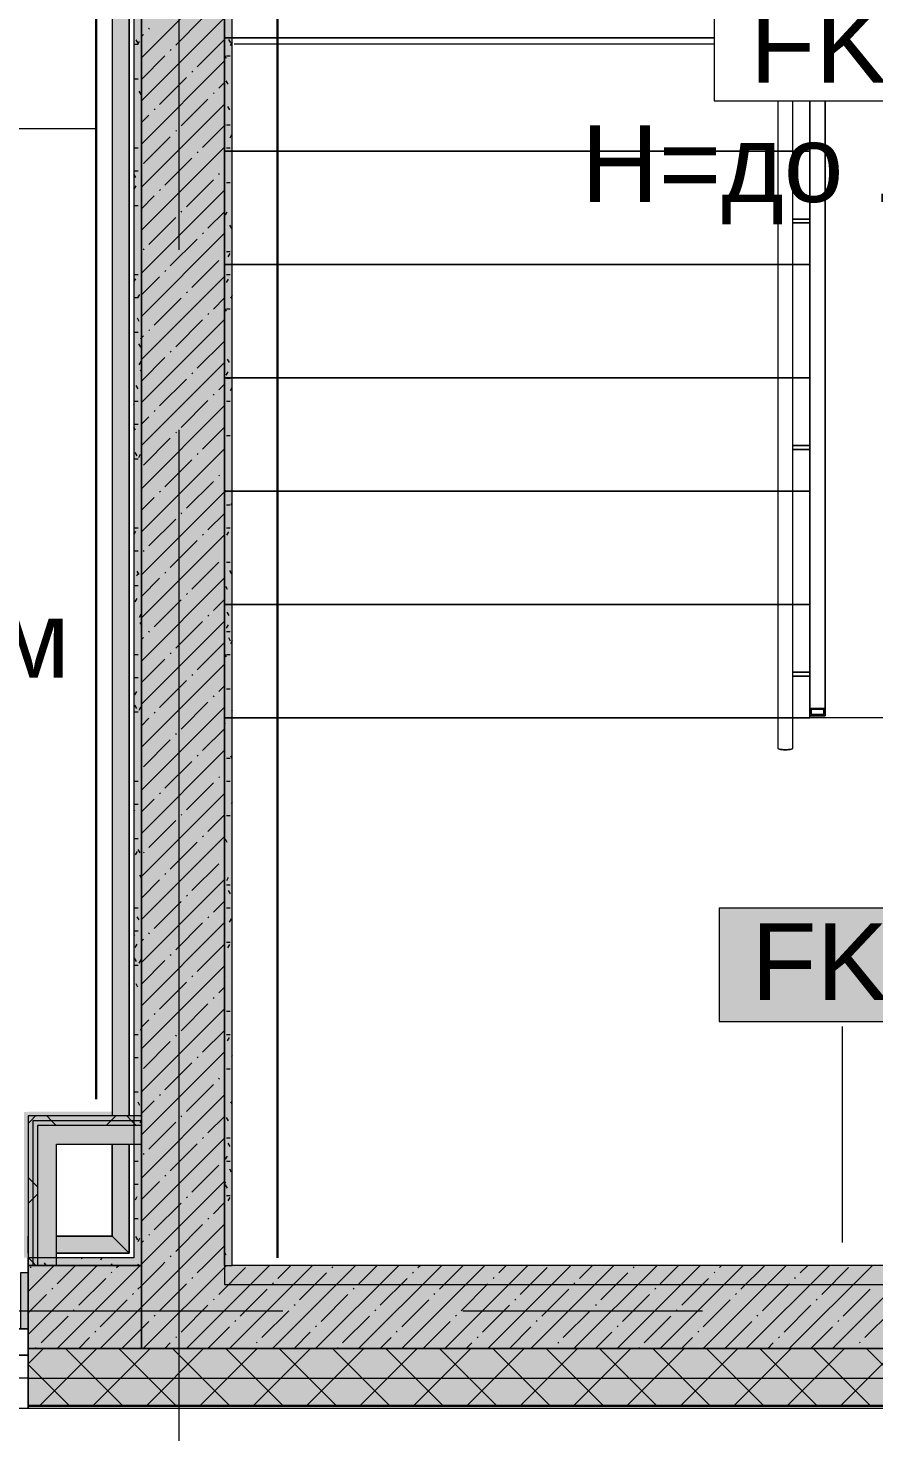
# Model space of a CAD drawing. Header units: millimetres. Extents: x -3817 to 677485, y -22715 to 103890.
# Drawn here: x 398843 to 401083, y 1598 to 5314 of the extents above; entities that cross this region are included whole.
import ezdxf

# ---------------------------------------------------------------- set-up
doc = ezdxf.new("R2010")
doc.units = ezdxf.units.MM
doc.layers.add('PDF _Геометрия', color=7, linetype='Continuous', true_color=0x1d1d1d)
doc.layers.add('PDF _Сплошная заливка', color=7, linetype='Continuous', true_color=0xffffff)
doc.layers.add('PDF _Текст', color=7, linetype='Continuous')
doc.styles.add('PDF GOST-Common', font='arial.ttf')

msp = doc.modelspace()

# ---------------------------------------------------------------- hatches: boundary and pattern name
at = {"layer": 'PDF _Сплошная заливка', "transparency": 33554559}
for points in [[(399268.2, 2039), (399362.9, 2039), (399362.9, 9819), (399142.9, 9819), (399142.9, 2039)], [(399142.9, 2422), (399142.9, 2434.5), (398842.9, 2434.5), (398842.9, 2422), (398855.4, 2422)], [(398867.9, 2409.5), (399142.9, 2409.5), (399142.9, 2422), (398855.4, 2422), (398855.4, 2409.5)], [(402762.9, 1819), (402762.9, 2039), (399142.9, 2039), (399142.9, 1819), (401518.8, 1819)]]:
    msp.add_hatch(color=256, dxfattribs=at).paths.add_polyline_path(points)
at = {"layer": 'PDF _Сплошная заливка', "true_color": 0xd7cdc4, "transparency": 33554559}
h = msp.add_hatch(color=254, dxfattribs=at)
h.paths.add_polyline_path([(399110.4, 2071.5), (399110.4, 2359.5), (399065.4, 2359.5), (399065.4, 2116.5)], flags=0)
h.paths.add_polyline_path([(399065.4, 2434.5), (399110.4, 2434.5), (399110.4, 9566.5), (399065.4, 9521.5), (399065.4, 3173.8)], flags=0)
at = {"layer": 'PDF _Сплошная заливка', "true_color": 0xe7e7e7, "transparency": 33554559}
for points in [[(398917.9, 2359.5), (399142.9, 2359.5), (399142.9, 2409.5), (398867.9, 2409.5), (398867.9, 2359.5)], [(398893.1, 2039), (398917.9, 2039), (398917.9, 2359.5), (398867.9, 2359.5), (398867.9, 2039)]]:
    msp.add_hatch(color=254, dxfattribs=at).paths.add_polyline_path(points)
at = {"layer": 'PDF _Сплошная заливка', "transparency": 33554559}
h = msp.add_hatch(color=256, dxfattribs=at)
h.paths.add_polyline_path([(396447.9, 2039), (397942.9, 2039), (397942.9, 2059), (396447.9, 2059)], flags=0)
h.paths.add_polyline_path([(399142.9, 2039), (399142.9, 2059), (398842.9, 2059), (398842.9, 2039), (398893.1, 2039)], flags=0)
h = msp.add_hatch(color=256, dxfattribs=at)
h.paths.add_polyline_path([(398893.1, 1819), (399142.9, 1819), (399142.9, 2039), (398842.9, 2039), (398842.9, 1819)], flags=0)
h.paths.add_polyline_path([(393442.9, 1819), (393442.9, 2039), (393192.9, 2039), (393192.9, 1819), (393266.7, 1819)], flags=0)
h.paths.add_polyline_path([(394342.9, 1819), (397942.9, 1819), (397942.9, 2039), (394342.9, 2039)], flags=0)
h = msp.add_hatch(color=256, dxfattribs=at)
h.paths.add_polyline_path([(380513.6, 1669), (380592.9, 1669), (380592.9, 1819), (379192.9, 1819), (379192.9, 1669), (379763.4, 1669)], flags=0)
h.paths.add_polyline_path([(388192.9, 1669), (389342.9, 1669), (389342.9, 1819), (388192.9, 1819)], flags=0)
h.paths.add_polyline_path([(402982.9, 1669), (402982.9, 1819), (398842.9, 1819), (398842.9, 1669), (401518.8, 1669)], flags=0)
h.paths.add_polyline_path([(386092.9, 1669), (386092.9, 1819), (385342.9, 1819), (385342.9, 1669), (385764.9, 1669)], flags=0)
h.paths.add_polyline_path([(392442.9, 1669), (393442.9, 1669), (393442.9, 1819), (392442.9, 1819)], flags=0)
h.paths.add_polyline_path([(397017.7, 1669), (397942.9, 1669), (397942.9, 1819), (394342.9, 1819), (394342.9, 1669), (395517.3, 1669)], flags=0)
h.paths.add_polyline_path([(375192.9, 1669), (376092.9, 1669), (376092.9, 1819), (374692.9, 1819), (374692.9, 1669)], flags=0)
h.paths.add_polyline_path([(366025.5, 1669), (366842.9, 1669), (366842.9, 1819), (366025.5, 1819), (366025.5, 1740.9)], flags=0)
h.paths.add_polyline_path([(384264.5, 1669), (384442.9, 1669), (384442.9, 1819), (383572.9, 1819), (383572.9, 1669)], flags=0)
h.paths.add_polyline_path([(369942.9, 1669), (370942.9, 1669), (370942.9, 1819), (369942.9, 1819)], flags=0)
h.paths.add_polyline_path([(372261.5, 1669), (372592.9, 1669), (372592.9, 1819), (371842.9, 1819), (371842.9, 1669)], flags=0)
h.paths.add_polyline_path([(365525.5, 1669), (365525.5, 1819), (365509.8, 1819), (365509.8, 1669)], flags=0)

# ---------------------------------------------------------------- linework, layer by layer
at = {"layer": 'PDF _Геометрия', "color": 9, "lineweight": 9, "true_color": 0xc0c0c0}
for points in [[(398942.9, 9591), (398942.9, 9579), (399122.9, 9579), (399122.9, 2059), (398842.9, 2059), (398842.9, 2039), (398842.9, 2059)], [(402742.9, 4439.6), (402742.9, 2049), (402762.9, 2049), (402762.9, 2039), (399382.9, 2039), (399382.9, 9578)], [(394342.9, 1661), (397942.9, 1661), (397942.9, 1819), (397942.9, 1661), (398842.9, 1661), (398842.9, 1819), (398842.9, 1661), (402982.9, 1661), (403135.9, 1661), (403140.9, 1661), (403140.9, 5219), (404362.9, 5219), (404362.9, 5469), (404362.9, 5669), (403262.9, 5669), (403262.9, 5689), (403462.3, 5689)], [(399142.9, 2434.5), (398842.9, 2434.5), (398842.9, 2422), (398842.9, 2359.5), (398842.9, 2039), (398917.9, 2039), (398917.9, 2359.5), (399142.9, 2359.5)], [(398842.9, 2019), (398842.9, 2039), (398842.9, 1819), (398842.9, 1871)]]:
    msp.add_lwpolyline(points, dxfattribs=at)
at = {"layer": 'PDF _Геометрия', "color": 7, "lineweight": 9}
for points in [[(399142.9, 9599), (398972.9, 9599), (399122.9, 9599), (399142.9, 9599), (399142.9, 9579), (399142.9, 2434.5), (399142.9, 2422), (398855.4, 2422), (398855.4, 2409.5), (398855.4, 2359.5), (398855.4, 2039)], [(399362.9, 2039), (399362.9, 9579), (399362.9, 9599), (399382.9, 9599), (399507.9, 9599), (399382.9, 9599), (399362.9, 9599), (399362.9, 2039), (399382.9, 2039)], [(399142.9, 2409.5), (399142.9, 2359.5), (399142.9, 2191.5), (399142.9, 2059), (399142.9, 2039), (398842.9, 2039), (399142.9, 2039), (399142.9, 2059), (399142.9, 2191.5), (399142.9, 9579)], [(399110.4, 9566.5), (398942.9, 9566.5), (399110.4, 9566.5), (399110.4, 2434.5), (399110.4, 9566.5), (399065.4, 9521.5), (399065.4, 2434.5)], [(399065.4, 9521.5), (398942.9, 9521.5), (399065.4, 9521.5), (399065.4, 2445.5)], [(398842.9, 1740), (403061.9, 1740), (403061.9, 5344), (404362.9, 5344)], [(400660.1, 5272.2), (399388.8, 5272.2)], [(398842.9, 1669), (402982.9, 1669), (403132.9, 1669), (403132.9, 5219), (403132.9, 5239), (402982.9, 5239)], [(398842.9, 1666), (402982.9, 1666), (403132.9, 1666), (403135.9, 1666), (403135.9, 5219), (403135.9, 5239), (403132.9, 5239)], [(400828.2, 5122.2), (400828.2, 3408.7), (400828.7, 3407.7), (400830.2, 3406.7), (400832.5, 3405.8), (400835.7, 3405), (400839.5, 3404.5), (400843.7, 3404.1), (400848.2, 3404), (400843.7, 3404.1), (400839.5, 3404.5), (400835.7, 3405), (400832.5, 3405.8), (400830.2, 3406.7)], [(400866.2, 3406.7), (400863.8, 3405.8), (400860.6, 3405), (400856.9, 3404.5), (400852.6, 3404.1), (400848.2, 3404), (400852.6, 3404.1), (400856.9, 3404.5), (400860.6, 3405), (400863.8, 3405.8), (400866.2, 3406.7), (400867.7, 3407.7), (400868.2, 3408.7), (400868.2, 5122.2)], [(398121, 5049), (399022.9, 5049)], [(400913.2, 4809), (400913.2, 4814)], [(400913.2, 4694), (400913.2, 4799.2)], [(400953.2, 3494), (400913.2, 3494), (400953.2, 3494)], [(400999.4, 2099.2), (400999.4, 2671.1)], [(399142.9, 2422), (399142.9, 2409.5), (398867.9, 2409.5), (398867.9, 2359.5), (398867.9, 2039)], [(399110.4, 2071.5), (399110.4, 2359.5), (399110.4, 2071.5), (398917.9, 2071.5), (399110.4, 2071.5), (399065.4, 2116.5), (398917.9, 2116.5), (399065.4, 2116.5), (399065.4, 2359.5), (399065.4, 2116.5)], [(398842.9, 2071.5), (398842.9, 2116.5)]]:
    msp.add_lwpolyline(points, dxfattribs=at)
at = {"layer": 'PDF _Геометрия', "color": 231, "lineweight": 30, "true_color": 0xff80c0}
for points in [[(399502.9, 2059), (399502.9, 9514)], [(399022.9, 2479), (399022.9, 9479), (397822.9, 9479), (397822.9, 5559), (396547.9, 5559), (396547.9, 2159), (397932.4, 2159)]]:
    msp.add_lwpolyline(points, dxfattribs=at)
at = {"layer": 'PDF _Геометрия', "color": 253, "lineweight": 9, "true_color": 0xaaaaaa}
for points in [[(400912.9, 6008.8), (400912.9, 6188.7), (400912.9, 6488.7), (400912.9, 6788.7), (400912.9, 7088.7), (399362.9, 7088.7), (399362.9, 3488.7), (400912.9, 3488.7), (400912.9, 5122.2), (400912.9, 4988.7), (400912.9, 4809)], [(399242.9, 4727.3), (399242.9, 5362.3)], [(401212.9, 5122.2), (401212.9, 4988.7), (401212.9, 4688.7), (401212.9, 4388.7), (401212.9, 4088.7), (401212.9, 3788.7), (401212.9, 3727.3), (401212.9, 3488.7), (400912.9, 3488.7), (399362.9, 3488.7), (399362.9, 1988.7), (402762.9, 1988.7), (402762.9, 3488.7), (402687.9, 3488.7), (402762.9, 3488.7), (402762.9, 3988.7)], [(400912.9, 4208.8), (400912.9, 4388.7), (400912.9, 4688.7), (400912.9, 4799.2)], [(399242.9, -177.4), (399242.9, 2322.6), (399242.9, 4251.1)], [(400912.9, 3608.8), (400912.9, 3788.7), (400912.9, 4088.7), (400912.9, 4199.2)], [(401173.2, 3488.7), (400912.9, 3488.7), (400868.2, 3488.7), (400912.9, 3488.7), (400912.9, 3599.2)], [(397930, 1919), (399517.5, 1919)], [(399993.8, 1919), (400628.8, 1919)], [(398842.9, 1871), (398772.9, 1871)], [(397942.9, 1801), (398842.9, 1801)]]:
    msp.add_lwpolyline(points, dxfattribs=at)
at = {"layer": 'PDF _Геометрия', "lineweight": 9}
for points in [[(399142.9, 5235.4), (399362.9, 5455.4)], [(399142.9, 5121.4), (399362.9, 5341.4)], [(399233.7, 5269.2), (399305, 5340.5)], [(399142.9, 5292.4), (399148.2, 5297.7)], [(399162.4, 5312), (399164.8, 5314.3)], [(399290.7, 5212.2), (399362, 5283.5)], [(399142.9, 5178.4), (399205.2, 5240.7)], [(399219.5, 5254.9), (399221.8, 5257.3)], [(399142.9, 5007.3), (399362.9, 5227.3)], [(399190.9, 5112.4), (399262.2, 5183.7)], [(399276.5, 5197.9), (399278.9, 5200.3)], [(399347.8, 5155.2), (399362.9, 5170.3)], [(399333.5, 5140.9), (399335.9, 5143.3)], [(399142.9, 4893.3), (399362.9, 5113.3)], [(399176.7, 5098.1), (399179.1, 5100.5)], [(399248, 5055.4), (399319.2, 5126.6)], [(399142.9, 5064.3), (399162.4, 5083.9)], [(399305, 4998.3), (399362.9, 5056.2)], [(399148.2, 4955.6), (399219.5, 5026.8)], [(399233.7, 5041.1), (399236.1, 5043.5)], [(399142.9, 4779.2), (399362.9, 4999.2)], [(399290.7, 4984.1), (399293.1, 4986.4)], [(399205.2, 4898.5), (399276.5, 4969.8)], [(399262.2, 4841.5), (399333.5, 4912.8)], [(399347.8, 4927.1), (399350.1, 4929.4)], [(399362, 4941.3), (399362.9, 4942.2)], [(399142.9, 4665.2), (399362.9, 4885.2)], [(399142.9, 4836.2), (399176.7, 4870)], [(399190.9, 4884.3), (399193.3, 4886.7)], [(399162.4, 4741.7), (399233.7, 4813)], [(399248, 4827.3), (399250.3, 4829.6)], [(399319.2, 4784.5), (399362.9, 4828.1)], [(399142.9, 4551.1), (399362.9, 4771.1)], [(399305, 4770.2), (399307.4, 4772.6)], [(399148.2, 4727.5), (399150.5, 4729.8)], [(399219.5, 4684.7), (399290.7, 4756)], [(399276.5, 4627.7), (399347.8, 4699)], [(399362, 4713.2), (399362.9, 4714.1)], [(399142.9, 4437.1), (399362.9, 4657.1)], [(399142.9, 4608.1), (399190.9, 4656.2)], [(399205.2, 4670.4), (399207.6, 4672.8)], [(399262.2, 4613.4), (399264.6, 4615.8)], [(399176.7, 4527.9), (399248, 4599.2)], [(399333.5, 4570.6), (399362.9, 4600)], [(399142.9, 4323), (399362.9, 4543)], [(399233.7, 4470.9), (399305, 4542.1)], [(399319.2, 4556.4), (399321.6, 4558.8)], [(399142.9, 4494.1), (399148.2, 4499.4)], [(399162.4, 4513.6), (399164.8, 4516)], [(399290.7, 4413.8), (399362, 4485.1)], [(399142.9, 4380), (399205.2, 4442.3)], [(399142.9, 4209), (399362.9, 4429)], [(399219.5, 4456.6), (399221.8, 4459)], [(399190.9, 4314), (399262.2, 4385.3)], [(399276.5, 4399.6), (399278.9, 4401.9)], [(399347.8, 4356.8), (399362.9, 4371.9)], [(399142.9, 4094.9), (399362.9, 4314.9)], [(399248, 4257), (399319.2, 4328.3)], [(399333.5, 4342.6), (399335.9, 4344.9)], [(399142.9, 4266), (399162.4, 4285.5)], [(399176.7, 4299.8), (399179.1, 4302.2)], [(399233.7, 4242.8), (399236.1, 4245.1)], [(399305, 4200), (399362.9, 4257.9)], [(399142.9, 3980.9), (399362.9, 4200.9)], [(399148.2, 4157.2), (399219.5, 4228.5)], [(399205.2, 4100.2), (399276.5, 4171.5)], [(399290.7, 4185.7), (399293.1, 4188.1)], [(399347.8, 4128.7), (399350.1, 4131.1)], [(399362, 4143), (399362.9, 4143.8)], [(399190.9, 4085.9), (399193.3, 4088.3)], [(399262.2, 4043.2), (399333.5, 4114.5)], [(399142.9, 3866.8), (399362.9, 4086.8)], [(399142.9, 4037.9), (399176.7, 4071.7)], [(399162.4, 3943.4), (399233.7, 4014.7)], [(399248, 4028.9), (399250.3, 4031.3)], [(399319.2, 3986.1), (399362.9, 4029.8)], [(399142.9, 3752.8), (399362.9, 3972.8)], [(399219.5, 3886.4), (399290.7, 3957.6)], [(399305, 3971.9), (399307.4, 3974.3)], [(399148.2, 3929.1), (399150.5, 3931.5)], [(399362, 3914.9), (399362.9, 3915.7)], [(399205.2, 3872.1), (399207.6, 3874.5)], [(399276.5, 3829.3), (399347.8, 3900.6)], [(399142.9, 3638.7), (399362.9, 3858.7)], [(399142.9, 3809.8), (399190.9, 3857.8)], [(399176.7, 3729.5), (399248, 3800.8)], [(399262.2, 3815.1), (399264.6, 3817.4)], [(399333.5, 3772.3), (399362.9, 3801.7)], [(399319.2, 3758), (399321.6, 3760.4)], [(399142.9, 3524.7), (399362.9, 3744.7)], [(399162.4, 3715.3), (399164.8, 3717.7)], [(399233.7, 3672.5), (399305, 3743.8)], [(399142.9, 3695.7), (399148.2, 3701)], [(399290.7, 3615.5), (399362, 3686.8)], [(399142.9, 3581.7), (399205.2, 3644)], [(399219.5, 3658.3), (399221.8, 3660.6)], [(399142.9, 3410.6), (399362.9, 3630.6)], [(399190.9, 3515.7), (399262.2, 3587)], [(399276.5, 3601.2), (399278.9, 3603.6)], [(399347.8, 3558.5), (399362.9, 3573.6)], [(399333.5, 3544.2), (399335.9, 3546.6)], [(399142.9, 3296.6), (399362.9, 3516.6)], [(399176.7, 3501.4), (399179.1, 3503.8)], [(399248, 3458.7), (399319.2, 3529.9)], [(399142.9, 3467.6), (399162.4, 3487.2)], [(399305, 3401.6), (399362.9, 3459.5)], [(399148.2, 3358.9), (399219.5, 3430.2)], [(399233.7, 3444.4), (399236.1, 3446.8)], [(399142.9, 3182.5), (399362.9, 3402.5)], [(399290.7, 3387.4), (399293.1, 3389.8)], [(399205.2, 3301.9), (399276.5, 3373.1)], [(399362, 3344.6), (399362.9, 3345.5)], [(399262.2, 3244.8), (399333.5, 3316.1)], [(399347.8, 3330.4), (399350.1, 3332.7)], [(399142.9, 3068.5), (399362.9, 3288.5)], [(399142.9, 3239.5), (399176.7, 3273.3)], [(399190.9, 3287.6), (399193.3, 3290)], [(399162.4, 3145), (399233.7, 3216.3)], [(399248, 3230.6), (399250.3, 3232.9)], [(399319.2, 3187.8), (399362.9, 3231.4)], [(399142.9, 2954.4), (399362.9, 3174.4)], [(399219.5, 3088), (399290.7, 3159.3)], [(399305, 3173.5), (399307.4, 3175.9)], [(399148.2, 3130.8), (399150.5, 3133.1)], [(399276.5, 3031), (399347.8, 3102.3)], [(399362, 3116.5), (399362.9, 3117.4)], [(399142.9, 2840.4), (399362.9, 3060.4)], [(399142.9, 3011.4), (399190.9, 3059.5)], [(399205.2, 3073.8), (399207.6, 3076.1)], [(399262.2, 3016.7), (399264.6, 3019.1)], [(399176.7, 2931.2), (399248, 3002.5)], [(399333.5, 2974), (399362.9, 3003.3)], [(399142.9, 2726.3), (399362.9, 2946.3)], [(399233.7, 2874.2), (399305, 2945.4)], [(399319.2, 2959.7), (399321.6, 2962.1)], [(399142.9, 2897.4), (399148.2, 2902.7)], [(399162.4, 2916.9), (399164.8, 2919.3)], [(399219.5, 2859.9), (399221.8, 2862.3)], [(399290.7, 2817.1), (399362, 2888.4)], [(399142.9, 2783.3), (399205.2, 2845.7)], [(399142.9, 2612.3), (399362.9, 2832.3)], [(399190.9, 2717.3), (399262.2, 2788.6)], [(399276.5, 2802.9), (399278.9, 2805.3)], [(399347.8, 2760.1), (399362.9, 2775.2)], [(399142.9, 2498.2), (399362.9, 2718.2)], [(399248, 2660.3), (399319.2, 2731.6)], [(399333.5, 2745.9), (399335.9, 2748.2)], [(399142.9, 2669.3), (399162.4, 2688.8)], [(399176.7, 2703.1), (399179.1, 2705.5)], [(399233.7, 2646.1), (399236.1, 2648.4)], [(399305, 2603.3), (399362.9, 2661.2)], [(399142.9, 2384.2), (399362.9, 2604.2)], [(399148.2, 2560.5), (399219.5, 2631.8)], [(399205.2, 2503.5), (399276.5, 2574.8)], [(399290.7, 2589), (399293.1, 2591.4)], [(399347.8, 2532), (399350.1, 2534.4)], [(399362, 2546.3), (399362.9, 2547.1)], [(399142.9, 2270.1), (399362.9, 2490.1)], [(399190.9, 2489.3), (399193.3, 2491.6)], [(399262.2, 2446.5), (399333.5, 2517.8)], [(399142.9, 2441.2), (399176.7, 2475)], [(398842.9, 2414.8), (398850.1, 2422), (398862.6, 2434.5)], [(398917.3, 2409.5), (398904.8, 2422), (398892.3, 2434.5)], [(399049.8, 2409.5), (399062.3, 2422), (399074.8, 2434.5)], [(399129.4, 2409.5), (399116.9, 2422), (399104.4, 2434.5)], [(399162.4, 2346.7), (399233.7, 2418)], [(399248, 2432.2), (399250.3, 2434.6)], [(399319.2, 2389.5), (399362.9, 2433.1)], [(399142.9, 2156.1), (399362.9, 2376.1)], [(399219.5, 2289.7), (399290.7, 2360.9)], [(399305, 2375.2), (399307.4, 2377.6)], [(399148.2, 2332.4), (399150.5, 2334.8)], [(399362, 2318.2), (399362.9, 2319)], [(398867.9, 2246.8), (398855.4, 2259.3), (398842.9, 2271.8)], [(399205.2, 2275.4), (399207.6, 2277.8)], [(399276.5, 2232.6), (399347.8, 2303.9)], [(399142.9, 2042), (399362.9, 2262)], [(399142.9, 2213.1), (399190.9, 2261.2)], [(398842.9, 2202.6), (398855.4, 2215.1), (398867.9, 2227.6)], [(399176.7, 2132.8), (399248, 2204.1)], [(399262.2, 2218.4), (399264.6, 2220.8)], [(399333.5, 2175.6), (399362.9, 2205)], [(399319.2, 2161.4), (399321.6, 2163.7)], [(399033.9, 1819), (399142.9, 1928), (399253.9, 2039), (399362.9, 2148)], [(399162.4, 2118.6), (399164.8, 2121)], [(399233.7, 2075.8), (399305, 2147.1)], [(399142.9, 2099), (399148.2, 2104.3)], [(399290.7, 2018.8), (399310.9, 2039), (399362, 2090.1)], [(398863.5, 2039), (398855.4, 2047.1), (398842.9, 2059.6)], [(399133.9, 1976), (399142.9, 1985), (399196.9, 2039), (399205.2, 2047.3)], [(399219.5, 2061.6), (399221.8, 2063.9)], [(398842.9, 1970.1), (398911.8, 2039)], [(398842.9, 1856.1), (399025.8, 2039)], [(398848.8, 2033.1), (398851.2, 2035.4)], [(398919.9, 1819), (399139.9, 2039)], [(398920.1, 1990.3), (398968.8, 2039)], [(399062.6, 2018.8), (399065, 2021.2)], [(399076.9, 2033.1), (399082.8, 2039)], [(399148, 1819), (399368, 2039)], [(399262, 1819), (399482, 2039)], [(399276.5, 2004.5), (399278.9, 2006.9)], [(399347.8, 1961.8), (399419, 2033.1)], [(399376.1, 1819), (399596.1, 2039)], [(399490.1, 1819), (399710.1, 2039)], [(399504.6, 2004.5), (399539, 2039)], [(399561.6, 1947.5), (399632.9, 2018.8)], [(399604.2, 1819), (399824.2, 2039)], [(399647.1, 2033.1), (399649.5, 2035.4)], [(399718.2, 1819), (399938.2, 2039)], [(399718.4, 1990.3), (399767.1, 2039)], [(399832.3, 1819), (400052.3, 2039)], [(399861, 2018.8), (399863.4, 2021.2)], [(399875.2, 2033.1), (399881.2, 2039)], [(399932.3, 1976), (399995.2, 2039)], [(399946.3, 1819), (400166.3, 2039)], [(400060.4, 1819), (400280.4, 2039)], [(400074.8, 2004.5), (400077.2, 2006.9)], [(400089.1, 2018.8), (400109.3, 2039)], [(400146.1, 1961.8), (400217.4, 2033.1)], [(400174.4, 1819), (400394.4, 2039)], [(400288.5, 1819), (400508.5, 2039)], [(400302.9, 2004.5), (400337.4, 2039)], [(400359.9, 1947.5), (400431.2, 2018.8)], [(400402.5, 1819), (400622.5, 2039)], [(400445.5, 2033.1), (400447.9, 2035.4)], [(400516.6, 1819), (400736.6, 2039)], [(400516.8, 1990.3), (400565.5, 2039)], [(400630.6, 1819), (400850.6, 2039)], [(400659.3, 2018.8), (400661.7, 2021.2)], [(400673.6, 2033.1), (400679.5, 2039)], [(400730.6, 1976), (400793.6, 2039)], [(400744.7, 1819), (400964.7, 2039)], [(400858.7, 1819), (401078.7, 2039)], [(400873.2, 2004.5), (400875.5, 2006.9)], [(400887.4, 2018.8), (400907.6, 2039)], [(400944.5, 1961.8), (401015.7, 2033.1)], [(400972.8, 1819), (401192.8, 2039)], [(398905.8, 1976), (398908.2, 1978.4)], [(398977.1, 1933.3), (399048.4, 2004.5)], [(399190.9, 1919), (399262.2, 1990.3)], [(399404.8, 1904.7), (399476.1, 1976)], [(399490.3, 1990.3), (399492.7, 1992.7)], [(399704.2, 1976), (399706.5, 1978.4)], [(399775.4, 1933.3), (399846.7, 2004.5)], [(399989.3, 1919), (400060.6, 1990.3)], [(400203.1, 1904.7), (400274.4, 1976)], [(400288.7, 1990.3), (400291, 1992.7)], [(400502.5, 1976), (400504.9, 1978.4)], [(400573.8, 1933.3), (400645.1, 2004.5)], [(400787.6, 1919), (400858.9, 1990.3)], [(401001.5, 1904.7), (401072.8, 1976)], [(398842.9, 1913.1), (398891.6, 1961.8)], [(399034.1, 1876.2), (399105.4, 1947.5)], [(399119.7, 1961.8), (399122, 1964.1)], [(399248, 1862), (399319.2, 1933.3)], [(399333.5, 1947.5), (399335.9, 1949.9)], [(399547.3, 1933.3), (399549.7, 1935.6)], [(399618.6, 1890.5), (399689.9, 1961.8)], [(399832.5, 1876.2), (399903.8, 1947.5)], [(399918, 1961.8), (399920.4, 1964.1)], [(400046.3, 1862), (400117.6, 1933.3)], [(400131.8, 1947.5), (400134.2, 1949.9)], [(400345.7, 1933.3), (400348.1, 1935.6)], [(400417, 1890.5), (400488.3, 1961.8)], [(400630.8, 1876.2), (400702.1, 1947.5)], [(400716.4, 1961.8), (400718.7, 1964.1)], [(400844.7, 1862), (400915.9, 1933.3)], [(400930.2, 1947.5), (400932.6, 1949.9)], [(398877.3, 1833.5), (398948.6, 1904.7)], [(398962.8, 1919), (398965.2, 1921.4)], [(399176.7, 1904.7), (399179.1, 1907.1)], [(399461.8, 1847.7), (399533.1, 1919)], [(399675.7, 1833.5), (399746.9, 1904.7)], [(399761.2, 1919), (399763.6, 1921.4)], [(399975, 1904.7), (399977.4, 1907.1)], [(400260.2, 1847.7), (400331.4, 1919)], [(400474, 1833.5), (400545.3, 1904.7)], [(400559.5, 1919), (400561.9, 1921.4)], [(400773.4, 1904.7), (400775.7, 1907.1)], [(401058.5, 1847.7), (401129.8, 1919)], [(399019.9, 1862), (399022.2, 1864.4)], [(399091.2, 1819.2), (399142.9, 1870.9), (399162.4, 1890.5)], [(399319, 1819), (399376.3, 1876.2)], [(399390.5, 1890.5), (399392.9, 1892.9)], [(399547.1, 1819), (399590.1, 1862)], [(399604.4, 1876.2), (399606.7, 1878.6)], [(399818.2, 1862), (399820.6, 1864.4)], [(399889.5, 1819.2), (399960.8, 1890.5)], [(400117.4, 1819), (400174.6, 1876.2)], [(400188.9, 1890.5), (400191.2, 1892.9)], [(400345.5, 1819), (400388.5, 1862)], [(400402.7, 1876.2), (400405.1, 1878.6)], [(400616.6, 1862), (400618.9, 1864.4)], [(400687.8, 1819.2), (400759.1, 1890.5)], [(400915.7, 1819), (400973, 1876.2)], [(400987.2, 1890.5), (400989.6, 1892.9)], [(398863.1, 1819.2), (398865.4, 1821.6)], [(398976.9, 1819), (399005.6, 1847.7)], [(399205, 1819), (399219.5, 1833.5)], [(399233.7, 1847.7), (399236.1, 1850.1)], [(399447.6, 1833.5), (399449.9, 1835.8)], [(399661.4, 1819.2), (399663.8, 1821.6)], [(399775.2, 1819), (399804, 1847.7)], [(400003.3, 1819), (400017.8, 1833.5)], [(400032.1, 1847.7), (400034.4, 1850.1)], [(400245.9, 1833.5), (400248.3, 1835.8)], [(400459.7, 1819.2), (400462.1, 1821.6)], [(400573.6, 1819), (400602.3, 1847.7)], [(400801.7, 1819), (400816.1, 1833.5)], [(400830.4, 1847.7), (400832.8, 1850.1)], [(401044.2, 1833.5), (401046.6, 1835.8)], [(398842.9, 1778.4), (398883.5, 1819)], [(398874.9, 1669), (399024.9, 1819)], [(399092.1, 1669), (398942.1, 1819)], [(399016.4, 1669), (399166.4, 1819)], [(399233.5, 1669), (399083.5, 1819)], [(399157.8, 1669), (399307.8, 1819)], [(399374.9, 1669), (399224.9, 1819)], [(399299.2, 1669), (399449.2, 1819)], [(399516.4, 1669), (399366.4, 1819)], [(399433.1, 1819), (399433.3, 1819.2)], [(399440.6, 1669), (399590.6, 1819)], [(399657.8, 1669), (399507.8, 1819)], [(399582, 1669), (399732, 1819)], [(399799.2, 1669), (399649.2, 1819)], [(399723.5, 1669), (399873.5, 1819)], [(399940.6, 1669), (399790.6, 1819)], [(399864.9, 1669), (400014.9, 1819)], [(400082, 1669), (399932, 1819)], [(400006.3, 1669), (400156.3, 1819)], [(400223.5, 1669), (400073.5, 1819)], [(400147.7, 1669), (400297.7, 1819)], [(400364.9, 1669), (400214.9, 1819)], [(400231.4, 1819), (400231.6, 1819.2)], [(400289.2, 1669), (400439.2, 1819)], [(400506.3, 1669), (400356.3, 1819)], [(400430.6, 1669), (400580.6, 1819)], [(400647.7, 1669), (400497.7, 1819)], [(400572, 1669), (400722, 1819)], [(400789.2, 1669), (400639.2, 1819)], [(400713.4, 1669), (400863.4, 1819)], [(400930.6, 1669), (400780.6, 1819)], [(400854.8, 1669), (401004.8, 1819)], [(401072, 1669), (400922, 1819)], [(400996.3, 1669), (401146.3, 1819)], [(401029.8, 1819), (401030, 1819.2)], [(401213.4, 1669), (401063.4, 1819)], [(398950.7, 1669), (398842.9, 1776.8)]]:
    msp.add_lwpolyline(points, dxfattribs=at)
at = {"layer": 'PDF _Геометрия', "color": 7, "lineweight": 9}
for points in [[(401313.2, 5422.2), (400660.1, 5422.2), (400660.1, 5122.2), (401313.2, 5122.2)], [(400913.2, 5122.2), (400913.2, 3514), (400913.2, 3494)], [(400953.2, 5122.2), (400953.2, 3494), (400953.2, 3514)], [(400867.7, 4809), (400913.2, 4809)], [(400913.2, 4799), (400867.7, 4799)], [(400867.7, 4209), (400913.2, 4209)], [(400913.2, 4199), (400867.7, 4199)], [(400868.2, 3609), (400913.2, 3609)], [(400913.2, 3599), (400868.2, 3599)], [(400913.2, 3494), (400913.2, 3514), (400953.2, 3514), (400953.2, 3494)], [(400916.2, 3497), (400916.2, 3511), (400950.2, 3511), (400950.2, 3497)], [(401326, 2985), (400672.8, 2985), (400672.8, 2685), (401326, 2685)], [(399142.9, 1819), (402762.9, 1819), (399142.9, 1819), (398842.9, 1819)]]:
    msp.add_lwpolyline(points, close=True, dxfattribs=at)
at = {"layer": 'PDF _Геометрия', "color": 253, "lineweight": 9, "true_color": 0x9b9b9b}
for points in [[(399134.1, 5274.7), (399129.1, 5283.4)], [(399137.2, 5278.5), (399132.2, 5269.7)], [(399379.8, 5275.8), (399374.8, 5284.5)], [(399124.2, 5271.8), (399134.3, 5271.8)], [(399368.7, 5234.1), (399363.7, 5242.9)], [(399368.1, 5241.3), (399378.1, 5241.3)], [(399382.9, 5277.2), (399378, 5268.7)], [(399124.2, 5180.4), (399134.3, 5180.4)], [(399372.8, 5166.1), (399367.7, 5174.8)], [(399142.3, 5138.6), (399137.2, 5147.3)], [(399376.8, 5098.1), (399371.8, 5106.8)], [(399365.7, 5056.4), (399362.9, 5061.3)], [(399368.1, 5058.4), (399378.1, 5058.4)], [(399381.9, 5031.6), (399376.9, 5022.9)], [(399124.2, 4997.5), (399134.3, 4997.5)], [(399368.1, 4997.5), (399378.1, 4997.5)], [(399128.1, 4919.3), (399123.1, 4928)], [(399124.2, 4936.5), (399134.3, 4936.5)], [(399368.1, 4906), (399378.1, 4906)], [(399128, 4896.7), (399123, 4887.9)], [(399124.2, 4845.1), (399134.3, 4845.1)], [(399369.6, 4827.5), (399364.6, 4818.8)], [(399382, 4784.3), (399377, 4793)], [(399368.1, 4723.2), (399378.1, 4723.2)], [(399376.7, 4717.9), (399371.7, 4709.1)], [(399126.9, 4650.9), (399122.9, 4644)], [(399124.2, 4662.2), (399134.3, 4662.2)], [(399372.6, 4649.8), (399367.6, 4641.1)], [(399368.1, 4662.2), (399378.1, 4662.2)], [(399138, 4609.3), (399133, 4600.6)], [(399124.2, 4601.2), (399134.3, 4601.2)], [(399367.9, 4565), (399362.9, 4573.6)], [(399382.9, 4606.6), (399378.8, 4599.5)], [(399137.4, 4537.5), (399132.4, 4546.2)], [(399368.1, 4570.8), (399378.1, 4570.8)], [(399124.2, 4509.8), (399134.3, 4509.8)], [(399141.5, 4469.4), (399136.4, 4478.2)], [(399142.9, 4495.7), (399140.1, 4490.9)], [(399141, 4431.6), (399136, 4422.9)], [(399376, 4428.9), (399371, 4437.6)], [(399142.9, 4406), (399140.5, 4410.1)], [(399371.5, 4404.1), (399366.5, 4395.4)], [(399368.1, 4387.9), (399378.1, 4387.9)], [(399134.4, 4359.8), (399129.4, 4368.5)], [(399382.7, 4362.5), (399377.7, 4353.7)], [(399123.2, 4318.1), (399122.9, 4318.7)], [(399124.2, 4326.9), (399134.3, 4326.9)], [(399368.1, 4326.9), (399378.1, 4326.9)], [(399127.3, 4250.1), (399122.9, 4257.8)], [(399124.2, 4266), (399134.3, 4266)], [(399368.1, 4235.5), (399378.1, 4235.5)], [(399124.2, 4174.5), (399134.3, 4174.5)], [(399131.4, 4182.1), (399126.4, 4190.8)], [(399139.9, 4185.8), (399134.9, 4177.1)], [(399366.4, 4090.3), (399362.9, 4084.3)], [(399368.1, 4052.6), (399378.1, 4052.6)], [(399382.9, 4051.3), (399380.3, 4055.8)], [(399127.7, 3981.7), (399122.9, 3973.4)], [(399124.2, 3991.6), (399134.3, 3991.6)], [(399368.1, 3991.6), (399378.1, 3991.6)], [(399373.4, 3980.7), (399368.4, 3971.9)], [(399124.2, 3930.7), (399134.3, 3930.7)], [(399134.8, 3872.1), (399129.7, 3863.4)], [(399136.6, 3868.3), (399131.6, 3877)], [(399368.1, 3900.2), (399378.1, 3900.2)], [(399382.3, 3869.4), (399377.3, 3878.1)], [(399124.2, 3839.2), (399134.3, 3839.2)], [(399371.2, 3827.8), (399366.1, 3836.5)], [(399130.7, 3804), (399125.7, 3795.3)], [(399141.8, 3762.4), (399136.8, 3753.7)], [(399375.2, 3759.7), (399370.2, 3768.4)], [(399142.9, 3735.5), (399139.7, 3741)], [(399372.3, 3734.9), (399367.3, 3726.2)], [(399368.1, 3717.3), (399378.1, 3717.3)], [(399379.3, 3691.7), (399374.3, 3700.4)], [(399382.9, 3692.2), (399378.5, 3684.6)], [(399124.2, 3656.4), (399134.3, 3656.4)], [(399368.2, 3650.1), (399363.1, 3658.8)], [(399368.1, 3656.4), (399378.1, 3656.4)], [(399124.2, 3595.4), (399134.3, 3595.4)], [(399129.6, 3558.3), (399124.6, 3549.6)], [(399368.1, 3564.9), (399378.1, 3564.9)], [(399124.2, 3504), (399134.3, 3504)], [(399130.6, 3512.9), (399125.6, 3521.6)], [(399140.7, 3516.7), (399135.7, 3508)], [(399382.9, 3509.4), (399381.5, 3506.9)], [(399365.2, 3472.4), (399362.9, 3476.3)], [(399368.1, 3382), (399378.1, 3382)], [(399382.9, 3380.7), (399379.5, 3386.6)], [(399363.1, 3353.1), (399362.9, 3352.8)], [(399124.2, 3321.1), (399134.3, 3321.1)], [(399368.1, 3321.1), (399378.1, 3321.1)], [(399124.4, 3244.5), (399122.9, 3241.9)], [(399124.2, 3260.1), (399134.3, 3260.1)], [(399382.9, 3265.5), (399380.4, 3261.1)], [(399368.1, 3229.6), (399378.1, 3229.6)], [(399124.2, 3168.7), (399134.3, 3168.7)], [(399370.4, 3158.6), (399365.3, 3167.3)], [(399131.5, 3134.9), (399126.5, 3126.2)], [(399139.9, 3131.1), (399134.8, 3139.8)], [(399142.9, 3064.9), (399138.9, 3071.8)], [(399373.1, 3065.7), (399368.1, 3057)], [(399368.1, 3046.8), (399378.1, 3046.8)], [(399378.5, 3022.5), (399373.5, 3031.2)], [(399124.2, 2985.8), (399134.3, 2985.8)], [(399368.1, 2985.8), (399378.1, 2985.8)], [(399136.9, 2953.4), (399131.8, 2962.1)], [(399380.2, 2956.1), (399375.2, 2947.4)], [(399125.7, 2911.8), (399122.9, 2916.7)], [(399124.2, 2924.8), (399134.3, 2924.8)], [(399130.4, 2889.1), (399125.4, 2880.4)], [(399368.1, 2894.4), (399378.1, 2894.4)], [(399376.1, 2888), (399371.1, 2879.3)], [(399124.2, 2833.4), (399134.3, 2833.4)], [(399129.8, 2843.7), (399124.8, 2852.4)], [(399141.5, 2847.5), (399136.5, 2838.8)], [(399382.9, 2838.8), (399382.3, 2837.7)], [(399364.4, 2803.2), (399362.9, 2805.8)], [(399133.9, 2775.7), (399128.9, 2784.4)], [(399368.1, 2711.5), (399378.1, 2711.5)], [(399124.2, 2650.5), (399134.3, 2650.5)], [(399142.9, 2666.9), (399139.5, 2661.1)], [(399368.1, 2650.5), (399378.1, 2650.5)], [(399375, 2642.3), (399370, 2633.6)], [(399382.9, 2649.2), (399382.8, 2649.4)], [(399124.2, 2589.6), (399134.3, 2589.6)], [(399382.9, 2595), (399381.2, 2592)], [(399368.1, 2559.1), (399378.1, 2559.1)], [(399124.2, 2498.1), (399134.3, 2498.1)], [(399139.1, 2461.9), (399134, 2470.6)], [(399382.9, 2466.3), (399379.8, 2471.7)], [(399142.9, 2423.1), (399138.4, 2415.4)], [(399373.6, 2421.4), (399368.6, 2430.1)], [(399368.1, 2376.2), (399378.1, 2376.2)], [(399377.7, 2353.4), (399372.7, 2362.1)], [(399124.2, 2315.2), (399134.3, 2315.2)], [(399142.9, 2333.4), (399142.2, 2334.6)], [(399369.9, 2328.5), (399364.8, 2319.8)], [(399368.1, 2315.2), (399378.1, 2315.2)], [(399381.8, 2285.3), (399376.8, 2294)], [(399124.9, 2242.6), (399122.9, 2246.1)], [(399124.2, 2254.3), (399134.3, 2254.3)], [(399365.8, 2260.5), (399362.9, 2255.5)], [(399370.7, 2243.7), (399365.6, 2252.4)], [(399131.2, 2220), (399126.2, 2211.3)], [(399368.1, 2223.8), (399378.1, 2223.8)], [(399376.9, 2218.9), (399371.9, 2210.2)], [(399124.2, 2162.8), (399134.3, 2162.8)], [(399363.6, 2134), (399362.9, 2135.2)], [(399133.1, 2106.5), (399128.1, 2115.2)], [(399138.3, 2110.3), (399133.2, 2101.6)], [(398890.5, 2039), (398886.4, 2046.1)], [(398967.9, 2059), (398966.7, 2057)], [(398985.9, 2056.7), (398984.5, 2059)], [(399038.3, 2059), (399034.7, 2052.9)], [(399367.7, 2066), (399362.9, 2074.3)], [(398888.4, 2043.4), (398885.9, 2039)], [(399066.5, 2039), (399064.1, 2043.1)], [(399134.2, 2042.3), (399132.3, 2039)]]:
    msp.add_lwpolyline(points, dxfattribs=at)
at = {"layer": 'PDF _Геометрия', "color": 253, "lineweight": 9, "true_color": 0xaaaaaa}
for points in [[(400660.1, 5288.7), (399362.9, 5288.7)], [(400660.1, 5288.7), (399382.9, 5288.7)], [(400912.9, 4988.7), (399362.9, 4988.7)], [(400828.7, 4988.7), (399382.9, 4988.7)], [(400912.9, 4988.7), (400867.7, 4988.7)], [(400912.9, 4688.7), (399362.9, 4688.7)], [(400828.7, 4688.7), (399382.9, 4688.7)], [(400912.9, 4688.7), (400867.7, 4688.7)], [(400912.9, 4388.7), (399362.9, 4388.7)], [(400828.7, 4388.7), (399382.9, 4388.7)], [(400912.9, 4388.7), (400867.7, 4388.7)], [(400912.9, 4088.7), (399362.9, 4088.7)], [(400828.7, 4088.7), (399382.9, 4088.7)], [(400912.9, 4088.7), (400867.7, 4088.7)], [(400912.9, 3788.7), (399362.9, 3788.7)], [(400828.2, 3788.7), (399382.9, 3788.7)], [(400912.9, 3788.7), (400868.2, 3788.7)], [(400828.2, 3488.7), (399382.9, 3488.7)]]:
    msp.add_lwpolyline(points, close=True, dxfattribs=at)
at = {"layer": 'PDF _Геометрия', "color": 7, "lineweight": 20}
for points in [[(400953.2, 3494), (400913.2, 3494), (400913.2, 3514), (400953.2, 3514)], [(400916.2, 3497), (400950.2, 3497), (400950.2, 3511), (400916.2, 3511)]]:
    msp.add_lwpolyline(points, close=True, dxfattribs=at)
at = {"layer": 'PDF _Геометрия', "color": 9, "lineweight": 9, "true_color": 0xc0c0c0}
for points in [[(398842.9, 1871), (398842.9, 2019), (398822.9, 2019), (398822.9, 1871)], [(399142.9, 2039), (399142.9, 1819)]]:
    msp.add_lwpolyline(points, close=True, dxfattribs=at)
at = {"layer": 'PDF _Геометрия', "color": 253, "lineweight": 13, "true_color": 0xaaaaaa}
msp.add_lwpolyline([(398772.9, 1801), (398772.9, 1871), (398842.9, 1871), (398842.9, 1801)], close=True, dxfattribs=at)
at = {"layer": 'PDF _Геометрия', "color": 116, "lineweight": 13, "true_color": 0x008040}
msp.add_lwpolyline([(398842.9, 1740), (397942.9, 1740)], dxfattribs=at)
at = {"layer": 'PDF _Сплошная заливка', "lineweight": 35, "transparency": 33554559}
for points in [[(399382.9, 2039), (399382.9, 9599), (399362.9, 2039), (399362.9, 9599)], [(399142.9, 2059), (399142.9, 9579), (399122.9, 2059), (399122.9, 9579)], [(398855.4, 2039), (398855.4, 2422), (398842.9, 2039), (398842.9, 2422)], [(398867.9, 2039), (398867.9, 2409.5), (398855.4, 2039), (398855.4, 2409.5)], [(398822.9, 1871), (398842.9, 1871), (398822.9, 2019), (398842.9, 2019)]]:
    msp.add_solid(points, dxfattribs=at)
at = {"layer": 'PDF _Сплошная заливка', "lineweight": 9, "transparency": 33554559}
msp.add_solid([(401326, 2985), (400672.8, 2985), (401326, 2685), (400672.8, 2685)], dxfattribs=at)
at = {"layer": 'PDF _Сплошная заливка', "color": 135, "lineweight": 35, "true_color": 0x3f92ba, "transparency": 33554559}
for points in [[(398842.9, 2059), (398842.9, 2445.5), (398832.4, 2059), (398832.4, 2445)], [(398843.4, 2434.5), (399065.4, 2434.5), (398843.4, 2445.5), (399065.4, 2445.5)]]:
    msp.add_solid(points, dxfattribs=at)
at = {"layer": 'PDF _Сплошная заливка', "color": 254, "lineweight": 35, "true_color": 0xd7cdc4, "transparency": 33554559}
msp.add_solid([(398917.9, 2071.5), (399110.4, 2071.5), (398917.9, 2116.5), (399065.4, 2116.5)], dxfattribs=at)

# ---------------------------------------------------------------- texts
at = {"layer": 'PDF _Текст', "color": 250, "true_color": 0x3c3c3c, "char_height": 203.2, "attachment_point": 4, "style": 'PDF GOST-Common'}
for s, insert in [('FK13', (400754.2, 5270.2)), ('Н=до 1000мм', (400307.7, 4926.3)), ('Н= до 1800мм', (397080.6, 3667))]:
    msp.add_mtext(s, dxfattribs=dict(at, insert=insert))
at = {"layer": 'PDF _Текст', "insert": (400757.4, 2841.6), "char_height": 203.2, "attachment_point": 4, "style": 'PDF GOST-Common'}
msp.add_mtext('FK13', dxfattribs=at)

doc.saveas('drawing.dxf')
